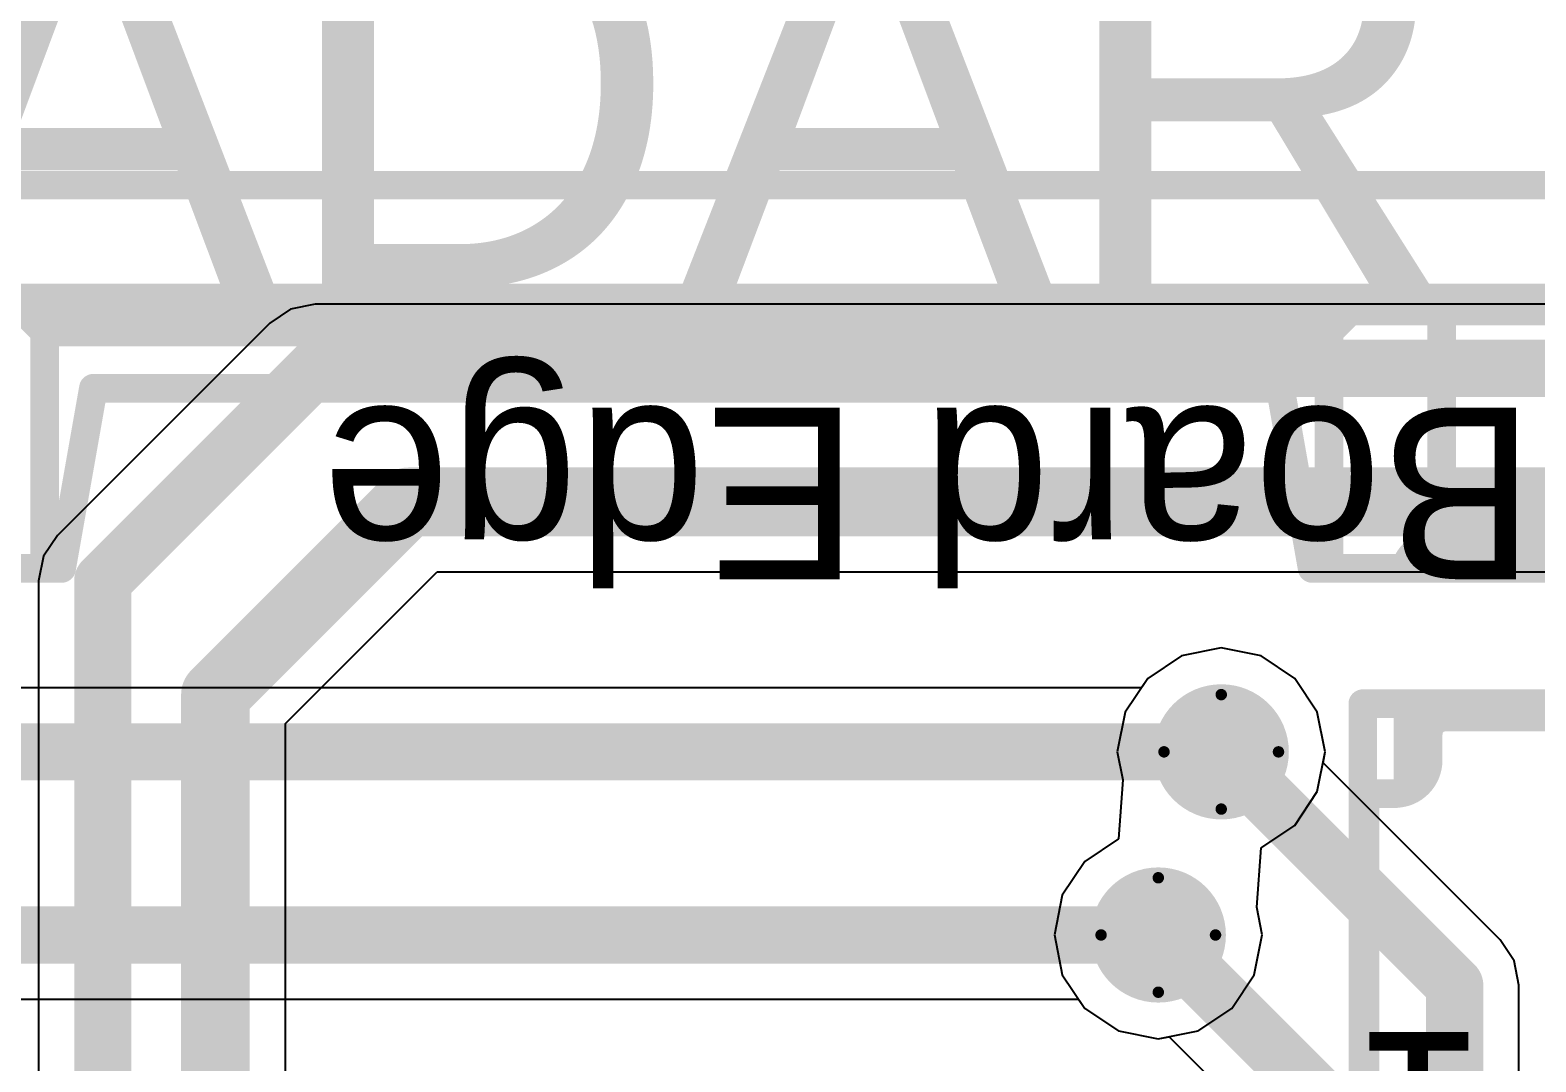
# Model space of a CAD drawing. Header units: millimetres. Extents: x -16 to 330, y -45 to 150.
# Drawn here: x 71.09 to 77.77, y 71.32 to 75.9 of the extents above; entities that cross this region are included whole.
import ezdxf

# ---------------------------------------------------------------- set-up
doc = ezdxf.new("R2010")
doc.units = ezdxf.units.MM
for name, color, linetype in [('BottomLayer', 5, 'Continuous'), ('BottomSolder', 6, 'Continuous'), ('DrillDrawing', 1, 'Continuous'), ('Mechanical1', 6, 'Continuous'), ('Mechanical13', 56, 'Continuous'), ('MidLayer1', 16, 'Continuous'), ('MidLayer2', 76, 'Continuous'), ('TopLayer', 1, 'Continuous'), ('TopOverlay', 2, 'Continuous'), ('TopSolder', 216, 'Continuous'), ('ViaHoleLayer', 16, 'Continuous')]:
    doc.layers.add(name, color=color, linetype=linetype)
doc.styles.add('Arial', font='arial.ttf', dxfattribs={"height": 0.2})

# ---------------------------------------------------------------- blocks, each defined once
blk = doc.blocks.new('AFC01_S15FCC_00_148')
at = {"layer": 'Mechanical1', "const_width": 0.127}
blk.add_lwpolyline([(5.9, -4.191), (-5.9, -4.191)], dxfattribs=at)
at = {"layer": 'TopOverlay', "const_width": 0.127}
blk.add_lwpolyline([(5.0362, -3.6322), (-5.441, -3.6322)], dxfattribs=at)
at = {"layer": 'TopOverlay'}
for s, p in [('1', (-3.6376, -0.4318)), ('Board Edge ', (-3.8555, -3.2039))]:
    blk.add_text(s, height=0.762, dxfattribs=at).set_placement(p)

msp = doc.modelspace()

# ---------------------------------------------------------------- hatches: boundary and pattern name
at = {"layer": 'BottomLayer'}
h = msp.add_hatch(color=5, dxfattribs=at)
edge = h.paths.add_edge_path()
edge.add_arc((76.3778, 72.6948), 0.3, 0, 360)
h = msp.add_hatch(color=5, dxfattribs=at)
edge = h.paths.add_edge_path()
edge.add_arc((76.0984, 71.882), 0.3, 0, 360)
at = {"layer": 'BottomSolder'}
h = msp.add_hatch(color=6, dxfattribs=at)
edge = h.paths.add_edge_path()
edge.add_arc((76.3778, 72.6948), 0.15, 0, 360)
h = msp.add_hatch(color=6, dxfattribs=at)
edge = h.paths.add_edge_path()
edge.add_arc((76.0984, 71.882), 0.15, 0, 360)
at = {"layer": 'MidLayer1'}
h = msp.add_hatch(color=16, dxfattribs=at)
edge = h.paths.add_edge_path()
edge.add_arc((76.3778, 72.6948), 0.3, 0, 360)
h = msp.add_hatch(color=16, dxfattribs=at)
edge = h.paths.add_edge_path()
edge.add_arc((76.0984, 71.882), 0.3, 0, 360)
at = {"layer": 'MidLayer2'}
h = msp.add_hatch(color=76, dxfattribs=at)
edge = h.paths.add_edge_path()
edge.add_arc((76.3778, 72.6948), 0.3, 0, 360)
h = msp.add_hatch(color=76, dxfattribs=at)
edge = h.paths.add_edge_path()
edge.add_arc((76.0984, 71.882), 0.3, 0, 360)
at = {"layer": 'TopLayer'}
h = msp.add_hatch(color=1, dxfattribs=at)
edge = h.paths.add_edge_path()
edge.add_arc((76.3778, 72.6948), 0.3, 0, 360)
h = msp.add_hatch(color=1, dxfattribs=at)
edge = h.paths.add_edge_path()
edge.add_arc((76.0984, 71.882), 0.3, 0, 360)
at = {"layer": 'TopSolder'}
h = msp.add_hatch(color=216, dxfattribs=at)
edge = h.paths.add_edge_path()
edge.add_arc((76.3778, 72.6948), 0.15, 0, 360)
h = msp.add_hatch(color=216, dxfattribs=at)
edge = h.paths.add_edge_path()
edge.add_arc((76.0984, 71.882), 0.15, 0, 360)
at = {"layer": 'ViaHoleLayer'}
h = msp.add_hatch(color=16, dxfattribs=at)
edge = h.paths.add_edge_path()
edge.add_arc((76.3778, 72.6948), 0.15, 0, 360)
h = msp.add_hatch(color=16, dxfattribs=at)
edge = h.paths.add_edge_path()
edge.add_arc((76.0984, 71.882), 0.15, 0, 360)

# ---------------------------------------------------------------- linework, layer by layer
at = {"layer": 'BottomLayer'}
for p, q in [((76.2013, 73.121), (76.0516, 73.021)), ((76.3778, 73.1561), (76.2013, 73.121)), ((76.5543, 73.121), (76.3778, 73.1561)), ((76.7039, 73.021), (76.5543, 73.121)), ((76.024, 72.9797), (62.2281, 72.9797)), ((76.0516, 73.021), (76.024, 72.9797)), ((76.8039, 72.8713), (76.7039, 73.021)), ((76.839, 72.6948), (76.8039, 72.8713)), ((76.8039, 72.5183), (76.839, 72.6948)), ((76.7039, 72.3686), (76.8039, 72.5183)), ((76.5543, 72.2687), (76.7039, 72.3686)), ((76.535, 72.0058), (76.5543, 72.2687)), ((76.5596, 71.882), (76.535, 72.0058)), ((76.5245, 71.7055), (76.5596, 71.882)), ((76.4245, 71.5558), (76.5245, 71.7055)), ((63.0409, 71.5971), (75.7446, 71.5971)), ((75.7446, 71.5971), (75.7722, 71.5558)), ((75.7722, 71.5558), (75.9219, 71.4559)), ((76.2749, 71.4559), (76.4245, 71.5558)), ((75.9219, 71.4559), (76.0984, 71.4207)), ((76.0984, 71.4207), (76.2749, 71.4559))]:
    msp.add_line(p, q, dxfattribs=at)
at = {"layer": 'BottomLayer', "const_width": 0.254}
for points in [[(61.8744, 72.6948), (76.3778, 72.6948)], [(62.6872, 71.882), (76.0984, 71.882)]]:
    msp.add_lwpolyline(points, dxfattribs=at)
at = {"layer": 'BottomLayer', "const_width": 0.127}
for points in [[(76.3143, 72.6948, 1), (76.4413, 72.6948, 1)], [(76.0349, 71.882, 1), (76.1619, 71.882, 1)]]:
    msp.add_lwpolyline(points, format="xyb", close=True, dxfattribs=at)
at = {"layer": 'DrillDrawing', "const_width": 0.0508}
for points in [[(76.1238, 72.6948), (76.3778, 72.9488)], [(76.3778, 72.9488), (76.6318, 72.6948)], [(76.1238, 72.6948), (76.3778, 72.4408)], [(76.3778, 72.4408), (76.6318, 72.6948)], [(75.8444, 71.882), (76.0984, 72.136)], [(76.0984, 72.136), (76.3524, 71.882)], [(75.8444, 71.882), (76.0984, 71.628)], [(76.0984, 71.628), (76.3524, 71.882)]]:
    msp.add_lwpolyline(points, dxfattribs=at)
at = {"layer": 'DrillDrawing', "const_width": 0.0254}
for points in [[(76.3651, 72.9488, 1), (76.3905, 72.9488, 1)], [(76.3651, 72.9488, 1), (76.3905, 72.9488, 1)], [(76.1111, 72.6948, 1), (76.1365, 72.6948, 1)], [(76.1111, 72.6948, 1), (76.1365, 72.6948, 1)], [(76.6191, 72.6948, 1), (76.6445, 72.6948, 1)], [(76.6191, 72.6948, 1), (76.6445, 72.6948, 1)], [(76.3651, 72.4408, 1), (76.3905, 72.4408, 1)], [(76.3651, 72.4408, 1), (76.3905, 72.4408, 1)], [(76.0857, 72.136, 1), (76.1111, 72.136, 1)], [(76.0857, 72.136, 1), (76.1111, 72.136, 1)], [(75.8317, 71.882, 1), (75.8571, 71.882, 1)], [(75.8317, 71.882, 1), (75.8571, 71.882, 1)], [(76.3397, 71.882, 1), (76.3651, 71.882, 1)], [(76.3397, 71.882, 1), (76.3651, 71.882, 1)], [(76.0857, 71.628, 1), (76.1111, 71.628, 1)], [(76.0857, 71.628, 1), (76.1111, 71.628, 1)]]:
    msp.add_lwpolyline(points, format="xyb", close=True, dxfattribs=at)
at = {"layer": 'Mechanical13', "const_width": 0.127}
for points in [[(68.7562, 74.7088), (79.2562, 74.7088)], [(71.0062, 74.7088), (71.1562, 74.5588)], [(76.8562, 74.5588), (77.0062, 74.7088)], [(77.3562, 73.6088), (77.3562, 74.7088)], [(71.1562, 74.5588), (76.8562, 74.5588)], [(71.1562, 73.5088), (71.1562, 74.5588)], [(76.8562, 73.5088), (76.8562, 74.5588)], [(71.2312, 73.5088), (71.3723, 74.3088)], [(71.3723, 74.3088), (76.6402, 74.3088)], [(76.6402, 74.3088), (76.7812, 73.5088)], [(71.1562, 73.6088), (71.2062, 73.6088)], [(71.2062, 73.5088), (71.2062, 73.6088)], [(76.8062, 73.6088), (76.8562, 73.6088)], [(76.8062, 73.5088), (76.8062, 73.6088)], [(77.3165, 73.6088), (79.2562, 73.6088)], [(69.3062, 73.5088), (71.2312, 73.5088)], [(76.7812, 73.5088), (78.7062, 73.5088)], [(77.0062, 72.9088), (78.2062, 72.9088)], [(77.0062, 70.0836), (77.0062, 72.9088)], [(77.2062, 72.5233), (77.2062, 72.9088)], [(77.3712, 72.8488), (78.9312, 72.8488)], [(77.2962, 72.6588), (77.2962, 72.7738)], [(77.0162, 72.5088), (77.1462, 72.5088)], [(77.0162, 70.5088), (77.0162, 72.5088)]]:
    msp.add_lwpolyline(points, dxfattribs=at)
at = {"layer": 'Mechanical13', "const_width": 0.0635}
for points in [[(76.9745, 74.7088, 1), (77.038, 74.7088, 1)], [(77.3245, 74.7088, 1), (77.388, 74.7088, 1)], [(71.1245, 74.5588, 1), (71.188, 74.5588, 1)], [(71.1245, 74.5588, 1), (71.188, 74.5588, 1)], [(71.1245, 74.5588, 1), (71.188, 74.5588, 1)], [(76.8245, 74.5588, 1), (76.888, 74.5588, 1)], [(76.8245, 74.5588, 1), (76.888, 74.5588, 1)], [(76.8245, 74.5588, 1), (76.888, 74.5588, 1)], [(71.3405, 74.3088, 1), (71.404, 74.3088, 1)], [(71.3405, 74.3088, 1), (71.404, 74.3088, 1)], [(76.6084, 74.3088, 1), (76.6719, 74.3088, 1)], [(76.6084, 74.3088, 1), (76.6719, 74.3088, 1)], [(71.1245, 73.6088, 1), (71.188, 73.6088, 1)], [(71.1745, 73.6088, 1), (71.238, 73.6088, 1)], [(71.1745, 73.6088, 1), (71.238, 73.6088, 1)], [(76.7745, 73.6088, 1), (76.838, 73.6088, 1)], [(76.7745, 73.6088, 1), (76.838, 73.6088, 1)], [(76.8245, 73.6088, 1), (76.888, 73.6088, 1)], [(77.2847, 73.6088, 1), (77.3482, 73.6088, 1)], [(77.2847, 73.6088, 1), (77.3482, 73.6088, 1)], [(77.2847, 73.6088, 1), (77.3482, 73.6088, 1)], [(77.3245, 73.6088, 1), (77.388, 73.6088, 1)], [(77.1748, 73.5409, 1), (77.2383, 73.5409, 1)], [(77.1748, 73.5409, 1), (77.2383, 73.5409, 1)], [(71.1245, 73.5088, 1), (71.188, 73.5088, 1)], [(71.1745, 73.5088, 1), (71.238, 73.5088, 1)], [(71.1995, 73.5088, 1), (71.263, 73.5088, 1)], [(71.1995, 73.5088, 1), (71.263, 73.5088, 1)], [(76.7495, 73.5088, 1), (76.813, 73.5088, 1)], [(76.7495, 73.5088, 1), (76.813, 73.5088, 1)], [(76.7745, 73.5088, 1), (76.838, 73.5088, 1)], [(76.8245, 73.5088, 1), (76.888, 73.5088, 1)], [(77.1639, 73.5088, 1), (77.2274, 73.5088, 1)], [(77.4055, 73.5088, 1), (77.469, 73.5088, 1)], [(76.9745, 72.9088, 1), (77.038, 72.9088, 1)], [(76.9745, 72.9088, 1), (77.038, 72.9088, 1)], [(77.1745, 72.9088, 1), (77.238, 72.9088, 1)], [(77.3395, 72.8488, 1), (77.403, 72.8488, 1)], [(77.3395, 72.8488, 1), (77.403, 72.8488, 1)], [(77.2682, 72.7969, 1), (77.3317, 72.7969, 1)], [(77.2682, 72.7969, 1), (77.3317, 72.7969, 1)], [(77.2645, 72.7738, 1), (77.328, 72.7738, 1)], [(77.2645, 72.7738, 1), (77.328, 72.7738, 1)], [(77.2645, 72.6588, 1), (77.328, 72.6588, 1)], [(77.2645, 72.6588, 1), (77.328, 72.6588, 1)], [(77.1607, 72.5162, 1), (77.2242, 72.5162, 1)], [(77.1607, 72.5162, 1), (77.2242, 72.5162, 1)], [(77.1745, 72.5233, 1), (77.238, 72.5233, 1)], [(76.9845, 72.5088, 1), (77.048, 72.5088, 1)], [(76.9845, 72.5088, 1), (77.048, 72.5088, 1)], [(77.1145, 72.5088, 1), (77.178, 72.5088, 1)], [(77.1145, 72.5088, 1), (77.178, 72.5088, 1)]]:
    msp.add_lwpolyline(points, format="xyb", close=True, dxfattribs=at)
at = {"layer": 'Mechanical13', "const_width": 0.127}
for points in [[(77.2066, 73.5409, -0.286777), (77.3165, 73.6088)], [(77.3165, 73.6088, -0.360221), (77.4373, 73.5088)], [(77.1957, 73.5088, -0.040975), (77.2066, 73.5409)], [(77.2999, 72.7969, -0.328045), (77.3712, 72.8488)], [(77.2962, 72.7738, -0.046786), (77.2999, 72.7969)], [(77.2962, 72.6588, -0.328045), (77.1925, 72.5162)], [(77.1925, 72.5162, -0.046786), (77.1462, 72.5088)]]:
    msp.add_lwpolyline(points, format="xyb", dxfattribs=at)
at = {"layer": 'MidLayer1'}
for p, q in [((76.2013, 73.121), (76.0516, 73.021)), ((76.3778, 73.1561), (76.2013, 73.121)), ((76.5543, 73.121), (76.3778, 73.1561)), ((76.7039, 73.021), (76.5543, 73.121)), ((76.0516, 73.021), (75.9516, 72.8713)), ((76.8039, 72.8713), (76.7039, 73.021)), ((75.9516, 72.8713), (75.9165, 72.6948)), ((76.839, 72.6948), (76.8039, 72.8713)), ((75.9165, 72.6948), (75.9412, 72.571)), ((76.8039, 72.5183), (76.839, 72.6948)), ((75.9412, 72.571), (75.9219, 72.3082)), ((76.7039, 72.3686), (76.8039, 72.5183)), ((75.9219, 72.3082), (75.7722, 72.2082)), ((76.5543, 72.2687), (76.7039, 72.3686)), ((76.535, 72.0058), (76.5543, 72.2687)), ((75.7722, 72.2082), (75.6722, 72.0585)), ((75.6722, 72.0585), (75.6371, 71.882)), ((76.5596, 71.882), (76.535, 72.0058)), ((75.6371, 71.882), (75.6722, 71.7055)), ((76.5245, 71.7055), (76.5596, 71.882)), ((75.6722, 71.7055), (75.7722, 71.5558)), ((76.4245, 71.5558), (76.5245, 71.7055)), ((75.7722, 71.5558), (75.9219, 71.4559)), ((76.2749, 71.4559), (76.4245, 71.5558)), ((75.9219, 71.4559), (76.0984, 71.4207)), ((76.0984, 71.4207), (76.2749, 71.4559))]:
    msp.add_line(p, q, dxfattribs=at)
at = {"layer": 'MidLayer2'}
for p, q in [((76.2013, 73.121), (76.0516, 73.021)), ((76.3778, 73.1561), (76.2013, 73.121)), ((76.5543, 73.121), (76.3778, 73.1561)), ((76.7039, 73.021), (76.5543, 73.121)), ((76.0516, 73.021), (75.9516, 72.8713)), ((76.8039, 72.8713), (76.7039, 73.021)), ((75.9516, 72.8713), (75.9165, 72.6948)), ((76.839, 72.6948), (76.8039, 72.8713)), ((75.9165, 72.6948), (75.9412, 72.571)), ((76.8039, 72.5183), (76.839, 72.6948)), ((75.9412, 72.571), (75.9219, 72.3082)), ((76.7039, 72.3686), (76.8039, 72.5183)), ((75.9219, 72.3082), (75.7722, 72.2082)), ((76.5543, 72.2687), (76.7039, 72.3686)), ((76.535, 72.0058), (76.5543, 72.2687)), ((75.7722, 72.2082), (75.6722, 72.0585)), ((75.6722, 72.0585), (75.6371, 71.882)), ((76.5596, 71.882), (76.535, 72.0058)), ((75.6371, 71.882), (75.6722, 71.7055)), ((76.5245, 71.7055), (76.5596, 71.882)), ((75.6722, 71.7055), (75.7722, 71.5558)), ((76.4245, 71.5558), (76.5245, 71.7055)), ((75.7722, 71.5558), (75.9219, 71.4559)), ((76.2749, 71.4559), (76.4245, 71.5558)), ((75.9219, 71.4559), (76.0984, 71.4207)), ((76.0984, 71.4207), (76.2749, 71.4559))]:
    msp.add_line(p, q, dxfattribs=at)
at = {"layer": 'TopLayer'}
for p, q in [((72.2476, 74.6598), (72.1552, 74.598)), ((72.3566, 74.6815), (72.2476, 74.6598)), ((84.8347, 74.6815), (72.3566, 74.6815)), ((72.1552, 74.598), (71.2125, 73.6554)), ((72.1552, 74.598), (72.1552, 74.598)), ((71.2125, 73.6554), (71.1508, 73.563)), ((71.1508, 73.563), (71.1291, 73.454)), ((71.1291, 73.454), (71.1291, 73.454)), ((71.1291, 73.454), (71.1291, 70.4814)), ((72.2248, 72.8201), (72.8984, 73.4938)), ((72.8984, 73.4938), (80.2814, 73.4938)), ((76.2013, 73.121), (76.0516, 73.021)), ((76.3778, 73.1561), (76.2013, 73.121)), ((76.5543, 73.121), (76.3778, 73.1561)), ((76.7039, 73.021), (76.5543, 73.121)), ((76.0516, 73.021), (75.9516, 72.8713)), ((76.8039, 72.8713), (76.7039, 73.021)), ((75.9516, 72.8713), (75.9165, 72.6948)), ((76.839, 72.6948), (76.8039, 72.8713)), ((72.2248, 70.4814), (72.2248, 72.8201)), ((75.9165, 72.6948), (75.9412, 72.571)), ((76.8294, 72.6461), (76.839, 72.6948)), ((77.6154, 71.8601), (76.8294, 72.6461)), ((75.9412, 72.571), (75.9219, 72.3082)), ((75.9219, 72.3082), (75.7722, 72.2082)), ((75.7722, 72.2082), (75.6722, 72.0585)), ((75.6722, 72.0585), (75.6371, 71.882)), ((75.6371, 71.882), (75.6722, 71.7055)), ((77.6154, 71.86), (77.6154, 71.8601)), ((77.6772, 71.7676), (77.6154, 71.86)), ((77.6989, 71.6586), (77.6772, 71.7676)), ((75.6722, 71.7055), (75.7722, 71.5558)), ((77.6989, 70.4814), (77.6989, 71.6586)), ((77.6989, 71.6586), (77.6989, 71.6586)), ((75.7722, 71.5558), (75.9219, 71.4559)), ((75.9219, 71.4559), (76.0984, 71.4207)), ((76.0984, 71.4207), (76.1471, 71.4304)), ((76.1471, 71.4304), (76.6291, 70.9484))]:
    msp.add_line(p, q, dxfattribs=at)
for points, const_width in [([(71.414, 73.454), (72.3566, 74.3966)], 0.254), ([(72.3566, 74.3966), (84.8347, 74.3966)], 0.254), ([(71.914, 72.9488), (72.7697, 73.8045)], 0.3048), ([(72.7697, 73.8045), (80.4101, 73.8045)], 0.3048), ([(71.414, 69.679), (71.414, 73.454)], 0.254), ([(71.914, 69.679), (71.914, 72.9488)], 0.3048), ([(76.3778, 72.6948), (77.414, 71.6586)], 0.254), ([(76.0984, 71.882), (76.914, 71.0664)], 0.254), ([(77.414, 69.679), (77.414, 71.6586)], 0.254)]:
    msp.add_lwpolyline(points, dxfattribs=dict(at, const_width=const_width))
for points, const_width in [([(72.2931, 74.3966, 1), (72.4201, 74.3966, 1)], 0.127), ([(72.2931, 74.3966, 1), (72.4201, 74.3966, 1)], 0.127), ([(72.6935, 73.8045, 1), (72.8459, 73.8045, 1)], 0.1524), ([(72.6935, 73.8045, 1), (72.8459, 73.8045, 1)], 0.1524), ([(71.3505, 73.454, 1), (71.4775, 73.454, 1)], 0.127), ([(71.3505, 73.454, 1), (71.4775, 73.454, 1)], 0.127), ([(71.8378, 72.9488, 1), (71.9902, 72.9488, 1)], 0.1524), ([(71.8378, 72.9488, 1), (71.9902, 72.9488, 1)], 0.1524), ([(76.3143, 72.6948, 1), (76.4413, 72.6948, 1)], 0.127), ([(76.0349, 71.882, 1), (76.1619, 71.882, 1)], 0.127), ([(77.3505, 71.6586, 1), (77.4775, 71.6586, 1)], 0.127), ([(77.3505, 71.6586, 1), (77.4775, 71.6586, 1)], 0.127)]:
    msp.add_lwpolyline(points, format="xyb", close=True, dxfattribs=dict(at, const_width=const_width))

# ---------------------------------------------------------------- block references
at = {"rotation": 180}
msp.add_blockref('AFC01_S15FCC_00_148', (73.914, 71.019), dxfattribs=at)

# ---------------------------------------------------------------- texts
at = {"layer": 'TopOverlay', "style": 'Arial'}
msp.add_text('RADAR', height=1.778, rotation=360, dxfattribs=at).set_placement((68.7324, 74.7552))

doc.saveas('drawing.dxf')
